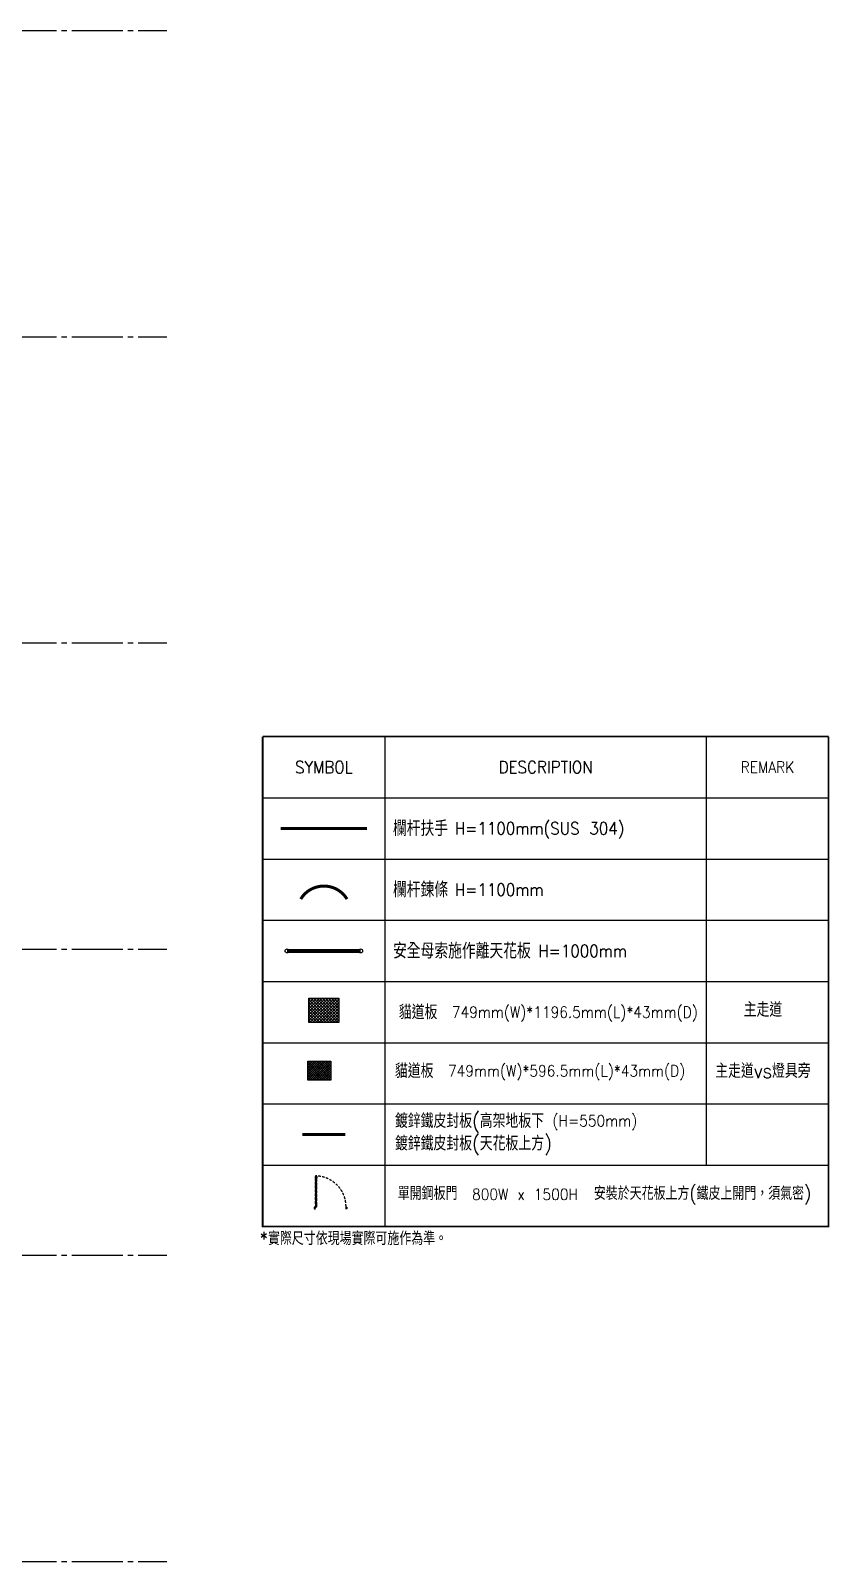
# Model space of a CAD drawing. Extents: x -17313 to 41501, y -1010 to 11880.
# Drawn here: x 26703 to 30617, y 0 to 7500 of the extents above; entities that cross this region are included whole.
import ezdxf
from ezdxf.enums import TextEntityAlignment as Align

# ---------------------------------------------------------------- set-up
doc = ezdxf.new("R2010")
doc.units = 0
doc.header["$LTSCALE"] = 100
doc.linetypes.add('188K-SM-07-F15-ARCH-CATW-Y2257103$0$DASHED', pattern=[19.05, 12.7, -6.35])
doc.linetypes.add('X-S-FAB-L10$0$COL-CEN-LIN', pattern=[3.25, 2.5, -0.25, 0.25, -0.25])
for name, color, linetype in [('0-xref', 8, 'Continuous'), ('188K-SM-07-F15-ARCH-CATW-Y2257103$0$K-DOOR-天板上方', 150, '188K-SM-07-F15-ARCH-CATW-Y2257103$0$DASHED'), ('188K-SM-07-F15-ARCH-CATW-Y2257103$0$K-TXT', 53, 'Continuous'), ('188K-SM-07-F15-ARCH-CATW-Y2257103$0$K-安全母索', 6, 'Continuous'), ('188K-SM-07-F15-ARCH-CATW-Y2257103$0$K-貓道板-主走道', 171, 'Continuous'), ('188K-SM-07-F15-ARCH-CATW-Y2257103$0$K-貓道板-主走道VS燈具', 171, 'Continuous'), ('X-S-FAB-L10$0$0-DIM-TXT', 8, 'Continuous'), ('X-S-FAB-L10$0$BLOCK', 8, 'Continuous'), ('X-S-FAB-L10$0$CCL', 8, 'X-S-FAB-L10$0$COL-CEN-LIN')]:
    doc.layers.add(name, color=color, linetype=linetype)
doc.styles.add('188K-SM-07-F15-ARCH-CATW-Y2257103$0$Standard', font='txt.shx', dxfattribs={"bigfont": 'chineset.shx'})
doc.styles.add('X-S-FAB-L10$0$CHINA', font='simplex.shx', dxfattribs={"width": 0.75, "bigfont": 'chineset.shx'})
doc.styles.add('X-S-FAB-L10$0$Standard', font='', dxfattribs={"width": 0.8})
doc.styles.add('X-S-FAB-L10$0$TG_NOTE_TEXT', font='simplex.shx', dxfattribs={"width": 0.75, "bigfont": 'chineset.shx'})
doc.styles.get('X-S-FAB-L10$0$Standard').set_extended_font_data('Microsoft JhengHei')
doc.linetypes.add('188K-SM-07-F15-ARCH-CATW-Y2257103$0$FENCELINE1', pattern='A,6.35,-2.54,[133,ltypeshp.shx,S=2.54,R=0,X=-2.54,Y=0],-2.54,25.4', length=36.83)
doc.linetypes.add('188K-SM-07-F15-ARCH-CATW-Y2257103$0$FENCELINE2', pattern='A,6.35,-2.54,[132,ltypeshp.shx,S=2.54,R=0,X=-2.54,Y=0],-2.54,25.4', length=36.83)

# ---------------------------------------------------------------- blocks, each defined once
blk = doc.blocks.new('X-S-FAB-L10$0$FAB2-L05')
at = {"layer": 'X-S-FAB-L10$0$CCL'}
for p, q in [((-26880, 8220), (1210, 8220)), ((-26880, 6720), (1210, 6720)), ((-26880, 5220), (1210, 5220)), ((-26880, 3720), (1210, 3720)), ((-26880, 2220), (1210, 2220)), ((-26880, 720), (1210, 720))]:
    blk.add_line(p, q, dxfattribs=at)
blk = doc.blocks.new('X-S-FAB-L10')
at = {"layer": 'X-S-FAB-L10$0$BLOCK'}
blk.add_blockref('X-S-FAB-L10$0$FAB2-L05', (26160, -720), dxfattribs=at)
at = {"style": 'X-S-FAB-L10$0$TG_NOTE_TEXT', "width": 0.5, "flags": 1}
for p in [(7463.3, 9020), (18268.3, 8649), (11197.8, 4800.2), (16485.8, 4800.2), (25420.3, 2635), (13360, 320, 0), (7463.3, -33.3)]:
    blk.add_attdef('WH', text='', height=20, dxfattribs=at).set_placement(p, align=Align.BOTTOM_LEFT)
at = {"width": 0.5}
for style, p in [('X-S-FAB-L10$0$TG_NOTE_TEXT', (7585, 9020)), ('X-S-FAB-L10$0$TG_NOTE_TEXT', (18390, 8649)), ('X-S-FAB-L10$0$TG_NOTE_TEXT', (11117.5, 4813.5)), ('X-S-FAB-L10$0$TG_NOTE_TEXT', (16607.5, 4813.5)), ('X-S-FAB-L10$0$TG_NOTE_TEXT', (25350, 2635)), ('X-S-FAB-L10$0$Standard', (13129.4, 325, 0)), ('X-S-FAB-L10$0$TG_NOTE_TEXT', (7585, -20))]:
    blk.add_attdef('DESC', text='', height=10, dxfattribs=dict(at, style=style)).set_placement(p, align=Align.BOTTOM_LEFT)
for tag, style, p in [('TYPE', 'X-S-FAB-L10$0$TG_NOTE_TEXT', (7619.3, 9020)), ('NO', 'X-S-FAB-L10$0$TG_NOTE_TEXT', (7650.1, 9020)), ('TYPE', 'X-S-FAB-L10$0$TG_NOTE_TEXT', (18424.2, 8649)), ('NO', 'X-S-FAB-L10$0$TG_NOTE_TEXT', (18455, 8649)), ('NO', 'X-S-FAB-L10$0$TG_NOTE_TEXT', (11088.6, 4813.5)), ('TYPE', 'X-S-FAB-L10$0$TG_NOTE_TEXT', (11151.8, 4813.5)), ('TYPE', 'X-S-FAB-L10$0$TG_NOTE_TEXT', (16641.8, 4813.5)), ('NO', 'X-S-FAB-L10$0$TG_NOTE_TEXT', (16672.6, 4813.5)), ('NO', 'X-S-FAB-L10$0$TG_NOTE_TEXT', (25313, 2635)), ('TYPE', 'X-S-FAB-L10$0$TG_NOTE_TEXT', (25350, 2635)), ('NO', 'X-S-FAB-L10$0$Standard', (13100, 320, 0)), ('TYPE', 'X-S-FAB-L10$0$Standard', (13129.4, 320, 0)), ('TYPE', 'X-S-FAB-L10$0$TG_NOTE_TEXT', (7619.3, -20)), ('NO', 'X-S-FAB-L10$0$TG_NOTE_TEXT', (7650.1, -20))]:
    blk.add_attdef(tag, text='', height=10, dxfattribs=dict(at, style=style)).set_placement(p, align=Align.BOTTOM_RIGHT)
at = {"style": 'X-S-FAB-L10$0$TG_NOTE_TEXT', "width": 0.5, "flags": 1}
for rotation, p in [(180, (43, 7480)), (180, (943, 7480)), (90, (24310, 3717.8)), (270, (17080, 1711.7))]:
    blk.add_attdef('WH', text='', height=20, rotation=rotation, dxfattribs=at).set_placement(p, align=Align.BOTTOM_LEFT)
at = {"width": 0.5}
for rotation, style, p in [(180, 'X-S-FAB-L10$0$Standard', (317.6, 7480)), (180, 'X-S-FAB-L10$0$Standard', (1217.6, 7480)), (90, 'X-S-FAB-L10$0$TG_NOTE_TEXT', (24310, 3647.5)), (270, 'X-S-FAB-L10$0$TG_NOTE_TEXT', (17080, 1605))]:
    blk.add_attdef('DESC', text='', height=10, rotation=rotation, dxfattribs=dict(at, style=style)).set_placement(p, align=Align.BOTTOM_LEFT)
for tag, rotation, style, p in [('TYPE', 180, 'X-S-FAB-L10$0$Standard', (317.6, 7480)), ('NO', 180, 'X-S-FAB-L10$0$Standard', (347, 7480)), ('TYPE', 180, 'X-S-FAB-L10$0$Standard', (1217.6, 7480)), ('NO', 180, 'X-S-FAB-L10$0$Standard', (1247, 7480)), ('TYPE', 90, 'X-S-FAB-L10$0$TG_NOTE_TEXT', (24310, 3647.5)), ('NO', 90, 'X-S-FAB-L10$0$TG_NOTE_TEXT', (24310, 3610.5)), ('TYPE', 270, 'X-S-FAB-L10$0$TG_NOTE_TEXT', (17080, 1605)), ('NO', 270, 'X-S-FAB-L10$0$TG_NOTE_TEXT', (17080, 1573))]:
    blk.add_attdef(tag, text='', height=10, rotation=rotation, dxfattribs=dict(at, style=style)).set_placement(p, align=Align.BOTTOM_RIGHT)
at = {"layer": 'X-S-FAB-L10$0$0-DIM-TXT', "style": 'X-S-FAB-L10$0$CHINA', "width": 0.75}
for p in [(667.4, 7855.1, -2689.4), (22627.4, 6728.8), (25644.7, 6728.8), (24778.8, 5569.1), (1118.3, 4980), (417.8, 4594.6), (22927.4, 4330.1), (23874.8, 4355), (23749.9, 3901.4), (417.8, 3765.2), (1118.3, 3730), (417.8, 3115.8), (536.9, 2227.8), (16909, 1782.7), (888.4, 880.5), (16977.4, 750), (18878.8, 750), (21364, 526.9), (25641.2, 553.2)]:
    blk.add_attdef('HIG', text='', height=80, dxfattribs=at).set_placement(p, align=Align.MIDDLE_LEFT)
blk = doc.blocks.new('188K-SM-07-F15-ARCH-CATW-Y2257103$0$母索-2.4')
at = {"const_width": 13}
blk.add_lwpolyline([(0, 0), (0, 240)], dxfattribs=at)
for centre in [(0, 240), (0, 0)]:
    blk.add_circle(centre, 6.5)
blk = doc.blocks.new('188K-SM-07-F15-ARCH-CATW-Y2257103$0$貓道板-749x916.5(主走道)')
h = blk.add_hatch()
h.set_pattern_fill('ANSI37', color=256, scale=2)
h.set_pattern_definition([(45, (-0.3, 0), (-4.49013, 4.49013), []), (135, (-0.3, 0), (-4.49013, -4.49013), [])])
h.paths.add_polyline_path([(-92.1, 0), (-92.1, 74.9), (-0.2, 74.9), (-0.2, 0)])
blk.add_lwpolyline([(-92.1, 0), (-92.1, 74.9), (-0.2, 74.9), (-0.2, 0)], close=True)
blk = doc.blocks.new('188K-SM-07-F15-ARCH-CATW-Y2257103$0$XFAP10$0$GAD2205')
blk.add_lwpolyline([(0, 1), (0, 1), (-18, 1, -0.414214), (-18, 2), (-18, 3, -0.414214), (-18, 3), (-14, 3, 0.414214), (-13, 4), (-13, 4, 0.414214), (-14, 4), (-18, 4, -0.414214), (-18, 5), (-18, 12, -0.414214), (-18, 12), (-18, 12, 0.414214), (-18, 12), (-18, 14, 0.72636), (-19, 14), (-19, 13, 0.158507), (-19, 13), (-19, 0, 0.414214), (-19, 0), (19, 0, 0.414214), (19, 0), (19, 13, 0.158507), (19, 13), (19, 14, 0.72636), (18, 14), (18, 12, 0.414214), (18, 12, -0.414214), (18, 12), (18, 5, -0.414214), (18, 4), (14, 4, 0.414214), (13, 4), (13, 4, 0.414214), (14, 3), (18, 3, -0.414214), (18, 3), (18, 2, -0.414214), (18, 1), (0, 1)], format="xyb", close=True)
blk = doc.blocks.new('188K-SM-07-F15-ARCH-CATW-Y2257103$0$單鋼板門-80x150')
at = {"linetype": '188K-SM-07-F15-ARCH-CATW-Y2257103$0$DASHED', "ltscale": 0.005}
for p, q in [((-80, -1.9), (-80, 2)), ((-79.7, 2.4), (-78, 2.4)), ((-78, 2.4), (-76.9, 1.7)), ((-77.9, 1.1), (-77.9, -2.1)), ((-77.4, 1.1), (-77.9, 1.1)), ((-77.5, 1.3), (-77.5, 1.2)), ((-77, 1.3), (-77.5, 1.3)), ((-77.5, 1.2), (-77.4, 1.2)), ((-77.1, 1.2), (-77, 1.2)), ((-76.9, 1.1), (-77.1, 1.1)), ((-77, 1.2), (-77, 1.3)), ((-76.9, 1.5), (-76.9, 1.2)), ((-2, 2.4), (-3.1, 1.7)), ((-3.1, 1.5), (-3.1, 1.2)), ((-3.1, 1.1), (-2.9, 1.1)), ((-3, 1.2), (-3, 1.3)), ((-3, 1.3), (-2.5, 1.3)), ((-2.9, 1.2), (-3, 1.2)), ((-2.5, 1.2), (-2.6, 1.2)), ((-2.6, 1.1), (-2.1, 1.1)), ((-2.5, 1.3), (-2.5, 1.2)), ((-2.1, 1.1), (-2.1, -2.1)), ((-0.3, 2.4), (-2, 2.4)), ((0, -1.9), (0, 2)), ((-78, -2.2), (-79.7, -2.2)), ((-6, -10.3), (-5.9, -10.3)), ((-6, -71.3), (-6, -10.3)), ((-5.9, -10.3), (-5.9, -71.3)), ((-3.5, -71.3), (-3.5, -10.3)), ((-3.5, -10.3), (-3.5, -10.3)), ((-3.5, -10.3), (-3.5, -71.3)), ((-2, -2.2), (-0.3, -2.2)), ((-6.7, -73.3), (-6.1, -73.3)), ((-6.7, -76.8), (-6.7, -73.3)), ((-6.1, -73.3), (-6.1, -76.8)), ((-5.9, -71.3), (-6, -71.3)), ((-3.5, -71.3), (-3.5, -71.3)), ((-6.1, -76.8), (-6.7, -76.8))]:
    blk.add_line(p, q, dxfattribs=at)
for points in [[(-2.3, 0.5), (-2.3, -2.8), (-2.1, -2.8), (-2.1, 0.5)], [(-6.1, -3.1), (-6.1, -10), (-3.3, -10), (-3.3, -3.1)], [(-5.9, -3.5), (-2.8, -3.5), (-2.8, -3.3), (-5.9, -3.3)], [(-6.1, -71.5), (-6.1, -78.6), (-3.3, -78.6), (-3.3, -71.5)], [(-3.3, -73.3), (-3.3, -76.8), (-2.8, -76.8), (-2.8, -73.3)]]:
    blk.add_lwpolyline(points, close=True, dxfattribs=at)
blk.add_lwpolyline([(-3.4, -71.6), (-3.4, -70.7, 0.158507), (-3.4, -70.7), (-3.4, -70.6, 0.72636), (-3.5, -70.7), (-3.5, -70.8, 0.414214), (-3.5, -70.8, -0.414214), (-3.4, -70.8), (-3.4, -71.3, -0.414214), (-3.5, -71.3), (-3.8, -71.3, 0.414214), (-3.8, -71.3), (-3.8, -71.4, 0.414214), (-3.8, -71.4), (-3.5, -71.4, -0.414214), (-3.4, -71.4), (-3.4, -71.5, -0.414214), (-3.5, -71.5), (-4.7, -71.5), (-4.7, -71.5), (-4.7, -71.5), (-6, -71.5, -0.414214), (-6, -71.5), (-6, -71.4, -0.414214), (-6, -71.4), (-5.7, -71.4, 0.414214), (-5.7, -71.4), (-5.7, -71.3, 0.414214), (-5.7, -71.3), (-6, -71.3, -0.414214), (-6, -71.3), (-6, -70.8, -0.414214), (-6, -70.8), (-6, -70.8, 0.414214), (-6, -70.8), (-6, -70.7, 0.72636), (-6, -70.6), (-6.1, -70.7, 0.158507), (-6.1, -70.7), (-6.1, -71.6, 0.414214), (-6, -71.6), (-3.4, -71.6, 0.414214)], format="xyb", close=True, dxfattribs=at)
blk.add_arc((-2.5, -3.1), 75.4, 180.0081, 266.8107, dxfattribs=at)
for centre, major_axis, start_param, end_param in [((-79.7, 2), (-0.246, 0.246), -0.785398, 0.785398), ((-77.4, 1.2), (-0.0246, 0.0246), 2.356194, 5.497787), ((-77.1, 1.2), (-0.0246, 0.0246), -0.785398, 2.356194), ((-77.1, 1.5), (0.148, 0.148), -0.785398, 0.120903), ((-76.9, 1.2), (0.0246, 0.0246), -2.356194, -0.785398), ((-2.9, 1.5), (-0.148, 0.148), 6.162283, 7.068583), ((-3.1, 1.2), (-0.0246, 0.0246), 7.068583, 8.63938), ((-2.9, 1.2), (0.0246, 0.0246), 3.926991, 7.068583), ((-2.6, 1.2), (0.0246, 0.0246), 0.785398, 3.926991), ((-0.3, 2), (0.246, 0.246), 5.497787, 7.068583), ((-79.7, -1.9), (0.246, 0.246), 2.356194, 3.926991), ((-78, -2.1), (0.0738, 0.0738), -2.356194, -0.785398), ((-2, -2.1), (-0.0738, 0.0738), 7.068583, 8.63938), ((-0.3, -1.9), (-0.246, 0.246), 2.356194, 3.926991)]:
    blk.add_ellipse(centre, major_axis=major_axis, ratio=1, start_param=start_param, end_param=end_param, dxfattribs=at)
at = {"linetype": '188K-SM-07-F15-ARCH-CATW-Y2257103$0$DASHED', "ltscale": 0.005, "extrusion": (0, 0, -1)}
blk.add_ellipse((-2.4, -3.2), major_axis=(0.344, -0.344), ratio=1, start_param=5.497787, end_param=11.780972, dxfattribs=at)
at = {"linetype": '188K-SM-07-F15-ARCH-CATW-Y2257103$0$DASHED', "ltscale": 0.005, "xscale": 0.06956521739535357, "yscale": 0.06956521739535357, "zscale": 0.06956521739535357, "rotation": 180}
blk.add_blockref('188K-SM-07-F15-ARCH-CATW-Y2257103$0$XFAP10$0$GAD2205', (-4.7, -10), dxfattribs=at)
blk = doc.blocks.new('188K-SM-07-F15-ARCH-CATW-Y2257103')
at = {"layer": '188K-SM-07-F15-ARCH-CATW-Y2257103$0$K-TXT'}
for p, q in [((28440.1, 1641.1), (28440.1, 4041.1)), ((30013.3, 4041.1), (30013.3, 1941.1)), ((27840.1, 3741.1), (30612.5, 3741.1)), ((27840.1, 3441.1), (30612.5, 3441.1)), ((27840.1, 3141.1), (30612.5, 3141.1)), ((27840.1, 2841.1), (30612.5, 2841.1)), ((27840.1, 2541.1), (30612.5, 2541.1)), ((27840.1, 2241.1), (30612.5, 2241.1)), ((27840.1, 1941.1), (30612.5, 1941.1))]:
    blk.add_line(p, q, dxfattribs=at)
at = {"layer": '188K-SM-07-F15-ARCH-CATW-Y2257103$0$K-TXT', "const_width": 8.33}
for points in [[(30612.5, 4041.1), (30612.5, 1641.1), (27840.1, 1641.1), (27840.1, 4041.1)], [(27840.1, 4041.1), (30612.5, 4041.1)]]:
    blk.add_lwpolyline(points, dxfattribs=at)
at = {"layer": '188K-SM-07-F15-ARCH-CATW-Y2257103$0$K-TXT', "color": 160, "linetype": '188K-SM-07-F15-ARCH-CATW-Y2257103$0$FENCELINE1', "ltscale": 0.02, "const_width": 15}
blk.add_lwpolyline([(27928.8, 3591.1), (28351.4, 3591.1)], dxfattribs=at)
at = {"layer": '188K-SM-07-F15-ARCH-CATW-Y2257103$0$K-TXT', "color": 3, "linetype": '188K-SM-07-F15-ARCH-CATW-Y2257103$0$DASHED', "ltscale": 0.04, "const_width": 15}
blk.add_lwpolyline([(28253.5, 3244.9, 0.563178), (28026.6, 3244.9)], format="xyb", dxfattribs=at)
at = {"layer": '188K-SM-07-F15-ARCH-CATW-Y2257103$0$K-TXT', "color": 3, "ltscale": 0.02, "const_width": 15}
blk.add_lwpolyline([(28034.4, 2091.1), (28245.7, 2091.1)], dxfattribs=at)
at = {"layer": '188K-SM-07-F15-ARCH-CATW-Y2257103$0$K-DOOR-天板上方', "xscale": 2, "yscale": 2, "zscale": 2, "rotation": 180}
blk.add_blockref('188K-SM-07-F15-ARCH-CATW-Y2257103$0$單鋼板門-80x150', (28092.7, 1731.5), dxfattribs=at)
at = {"layer": '188K-SM-07-F15-ARCH-CATW-Y2257103$0$K-安全母索', "linetype": '188K-SM-07-F15-ARCH-CATW-Y2257103$0$FENCELINE2', "xscale": 1.5, "yscale": 1.5, "zscale": 1.5, "rotation": 270}
blk.add_blockref('188K-SM-07-F15-ARCH-CATW-Y2257103$0$母索-2.4', (27960.1, 2991.1), dxfattribs=at)
at = {"layer": '188K-SM-07-F15-ARCH-CATW-Y2257103$0$K-貓道板-主走道', "xscale": 1.6, "yscale": 1.6, "zscale": 1.6}
blk.add_blockref('188K-SM-07-F15-ARCH-CATW-Y2257103$0$貓道板-749x916.5(主走道)', (28214.1, 2639.9), dxfattribs=at)
at = {"layer": '188K-SM-07-F15-ARCH-CATW-Y2257103$0$K-貓道板-主走道VS燈具', "xscale": 1.2288, "yscale": 1.2288, "zscale": 1.2288}
blk.add_blockref('188K-SM-07-F15-ARCH-CATW-Y2257103$0$貓道板-749x916.5(主走道)', (28174.7, 2358.3), dxfattribs=at)
at = {"layer": '188K-SM-07-F15-ARCH-CATW-Y2257103$0$K-TXT', "style": '188K-SM-07-F15-ARCH-CATW-Y2257103$0$Standard', "width": 0.9}
for s, height, p in [('SYMBOL', 60, (28140.1, 3891.1)), ('DESCRIPTION', 60, (29226.7, 3891.1)), ('REMARK', 55, (30313.3, 3891.1))]:
    blk.add_text(s, height=height, dxfattribs=at).set_placement(p, align=Align.MIDDLE)
for s, height, p in [('欄杆扶手', 75, (28478.7, 3591.1)), ('H=1100mm(SUS 304)', 60, (28781.5, 3591.1)), ('欄杆鍊條', 75, (28478.7, 3291.1)), ('H=1100mm', 60, (28781.5, 3291.1)), ('安全母索施作離天花板', 75, (28478.7, 2991.1)), ('H=1000mm', 60, (29190.1, 2991.1)), ('貓道板', 70, (28507.1, 2691.1)), ('749mm(W)*1196.5mm(L)*43mm(D)', 55, (28767.2, 2691.1)), ('貓道板', 70, (28488, 2403.2)), ('749mm(W)*596.5mm(L)*43mm(D)', 55, (28748.1, 2403.2)), ('鍍鋅鐵皮封板(高架地板下', 70, (28488, 2158.4)), ('(H=550mm)', 55, (29259.7, 2158.4)), ('鍍鋅鐵皮封板(天花板上方)', 70, (28488, 2047.9)), ('單開鋼板門 ', 65, (28502.1, 1803.2)), ('800W x 1500H', 55, (28866, 1798.2)), ('安裝於天花板上方(鐵皮上開門，須氣密)', 65, (29462.8, 1803.2)), ('*實際尺寸依現場實際可施作為準。', 65, (27826, 1582.3))]:
    blk.add_text(s, height=height, dxfattribs=at).set_placement(p, align=Align.MIDDLE_LEFT)
for s, p in [('主走道', (30291.1, 2703.2)), ('主走道vs燈具旁', (30291.1, 2403.2))]:
    blk.add_text(s, height=70, dxfattribs=at).set_placement(p, align=Align.MIDDLE_CENTER)

msp = doc.modelspace()

# ---------------------------------------------------------------- block references
at = {"layer": '0-xref'}
for name in ['X-S-FAB-L10', '188K-SM-07-F15-ARCH-CATW-Y2257103']:
    msp.add_blockref(name, (0, 0), dxfattribs=at)

doc.saveas('drawing.dxf')
